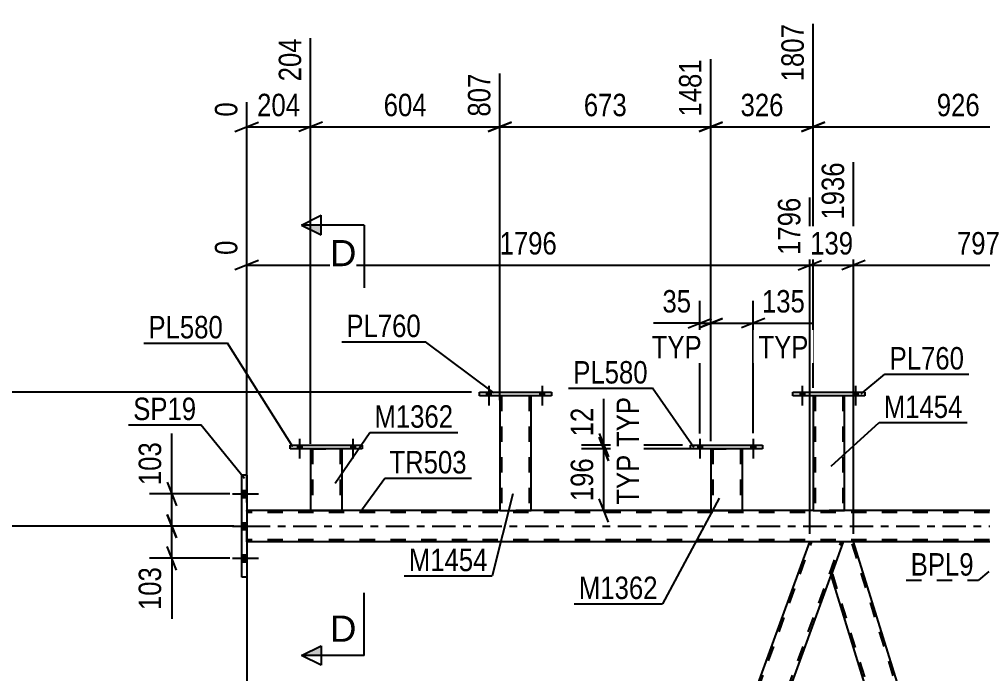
# Model space of a CAD drawing. Header units: millimetres. Extents: x -121 to 720, y -428 to 166.
# Drawn here: x -38 to 84.9, y -18.8 to 64.7 of the extents above; entities that cross this region are included whole.
import ezdxf

# ---------------------------------------------------------------- set-up
doc = ezdxf.new("R2010")
doc.units = ezdxf.units.MM
doc.linetypes.add('DXK_LINE_DOT2', pattern=[3.9198, 1.9599, -1.9599])
doc.linetypes.add('DXK_LINE_DOT3', pattern=[5.9187, 2.979, -0.9799, 0.9799, -0.9799])
doc.styles.add('Arial', font='ARIAL.TTF', dxfattribs={"height": 0.2})
doc.styles.add('Arial Narrow', font='ARIALN.TTF', dxfattribs={"height": 0.2})

# ---------------------------------------------------------------- blocks, each defined once
blk = doc.blocks.new('Part-318895430-3806 - 3370')
at = {"color": 2, "linetype": 'Continuous'}
for p, q in [((-0.85, 9.85), (-0.85, 2.01)), ((3.15, 9.85), (3.15, 2.01)), ((-0.85, 2.01), (3.15, 2.01))]:
    blk.add_line(p, q, dxfattribs=at)
at = {"color": 7, "linetype": 'DXK_LINE_DOT2'}
for p, q in [((-0.85, 9.85), (3.15, 9.85)), ((-0.61, 9.85), (-0.61, 2.01)), ((2.91, 9.85), (2.91, 2.01)), ((2.89, 2.01), (2.85, 2.01)), ((2.85, 2.01), (2.89, 2.01)), ((2.91, 2.01), (2.89, 2.01)), ((2.89, 2.01), (2.91, 2.01))]:
    blk.add_line(p, q, dxfattribs=at)
blk = doc.blocks.new('Part-318895430-3550 - 3370')
at = {"color": 2, "linetype": 'Continuous'}
for p, q in [((23.29, 16.63), (23.29, 2)), ((27.29, 2), (27.29, 16.63)), ((23.29, 2), (27.29, 2))]:
    blk.add_line(p, q, dxfattribs=at)
at = {"color": 7, "linetype": 'DXK_LINE_DOT2'}
for p, q in [((27.29, 16.63), (23.29, 16.63)), ((23.53, 16.63), (23.53, 2)), ((27.05, 16.63), (27.05, 2)), ((27, 2), (27.04, 2)), ((27, 2), (27.04, 2)), ((27.04, 2), (27.05, 2)), ((27.04, 2), (27.05, 2))]:
    blk.add_line(p, q, dxfattribs=at)
blk = doc.blocks.new('Part-318895430-3565 - 3370')
at = {"color": 2, "linetype": 'Continuous'}
for p, q in [((50.23, 9.85), (50.23, 2.01)), ((54.23, 9.85), (54.23, 2.01)), ((50.23, 2.01), (54.23, 2.01))]:
    blk.add_line(p, q, dxfattribs=at)
at = {"color": 7, "linetype": 'DXK_LINE_DOT2'}
for p, q in [((50.23, 9.85), (54.23, 9.85)), ((50.47, 9.85), (50.47, 2.01)), ((53.99, 9.85), (53.99, 2.01)), ((53.97, 2.01), (53.93, 2.01)), ((53.93, 2.01), (53.97, 2.01)), ((53.99, 2.01), (53.97, 2.01)), ((53.97, 2.01), (53.99, 2.01))]:
    blk.add_line(p, q, dxfattribs=at)
blk = doc.blocks.new('Part-318895430-3643 - 3370')
at = {"color": 2, "linetype": 'Continuous'}
for p, q in [((60.69, 17.11), (69.89, 17.11)), ((60.69, 16.63), (60.69, 17.11)), ((69.89, 16.63), (60.69, 16.63)), ((69.89, 17.11), (69.89, 16.63))]:
    blk.add_line(p, q, dxfattribs=at)
blk = doc.blocks.new('Part-318895430-3648 - 3370')
at = {"color": 2, "linetype": 'Continuous'}
for p, q in [((63.29, 16.63), (63.29, 2)), ((67.29, 2), (67.29, 16.63)), ((63.29, 2), (67.29, 2))]:
    blk.add_line(p, q, dxfattribs=at)
at = {"color": 7, "linetype": 'DXK_LINE_DOT2'}
for p, q in [((67.29, 16.63), (63.29, 16.63)), ((63.53, 16.63), (63.53, 2)), ((67.05, 16.63), (67.05, 2)), ((66.99, 2), (67.03, 2)), ((66.99, 2), (67.03, 2)), ((67.03, 2), (67.05, 2)), ((67.03, 2), (67.05, 2))]:
    blk.add_line(p, q, dxfattribs=at)
blk = doc.blocks.new('Part-318895430-3653 - 3370')
at = {"color": 2, "linetype": 'Continuous'}
for p, q in [((-3.45, 10.33), (5.75, 10.33)), ((-3.45, 9.85), (-3.45, 10.33)), ((5.75, 9.85), (-3.45, 9.85)), ((5.75, 10.33), (5.75, 9.85))]:
    blk.add_line(p, q, dxfattribs=at)
blk = doc.blocks.new('Part-318895430-3722 - 3370')
at = {"color": 2, "linetype": 'Continuous'}
for p, q in [((47.63, 10.33), (56.83, 10.33)), ((47.63, 9.85), (47.63, 10.33)), ((56.83, 9.85), (47.63, 9.85)), ((56.83, 10.33), (56.83, 9.85))]:
    blk.add_line(p, q, dxfattribs=at)
blk = doc.blocks.new('Bolt-318895430-3724 - 3370')
at = {"linetype": 'Continuous'}
for points in [[(-2.53, 9.85), (-1.97, 9.85), (-1.97, 10.33), (-2.53, 10.33)], [(-2.53, 9.85), (-1.97, 9.85), (-1.97, 10.33), (-2.53, 10.33)], [(4.27, 9.85), (4.83, 9.85), (4.83, 10.33), (4.27, 10.33)], [(4.27, 9.85), (4.83, 9.85), (4.83, 10.33), (4.27, 10.33)]]:
    blk.add_hatch(color=1, dxfattribs=at).paths.add_polyline_path(points)
at = {"color": 1, "linetype": 'Continuous'}
for p, q in [((-2.25, 11.13), (-2.25, 8.61)), ((-2.25, 11.13), (-2.25, 8.61)), ((4.55, 11.13), (4.55, 8.61)), ((4.55, 11.13), (4.55, 8.61)), ((-2.53, 10.33), (-2.53, 9.85)), ((-2.53, 10.33), (-2.53, 9.85)), ((-1.97, 10.33), (-1.97, 9.85)), ((-1.97, 10.33), (-1.97, 9.85)), ((4.27, 10.33), (4.27, 9.85)), ((4.27, 10.33), (4.27, 9.85)), ((4.83, 10.33), (4.83, 9.85)), ((4.83, 10.33), (4.83, 9.85))]:
    blk.add_line(p, q, dxfattribs=at)
blk = doc.blocks.new('Part-318895430-3731 - 3370')
at = {"color": 2, "linetype": 'Continuous'}
for p, q in [((20.69, 17.11), (29.89, 17.11)), ((20.69, 16.63), (20.69, 17.11)), ((29.89, 16.63), (20.69, 16.63)), ((29.89, 17.11), (29.89, 16.63))]:
    blk.add_line(p, q, dxfattribs=at)
blk = doc.blocks.new('Bolt-318895430-3762 - 3370')
at = {"linetype": 'Continuous'}
for points in [[(21.61, 16.63), (22.17, 16.63), (22.17, 17.11), (21.61, 17.11)], [(21.61, 16.63), (22.17, 16.63), (22.17, 17.11), (21.61, 17.11)], [(28.41, 16.63), (28.97, 16.63), (28.97, 17.11), (28.41, 17.11)], [(28.41, 16.63), (28.97, 16.63), (28.97, 17.11), (28.41, 17.11)]]:
    blk.add_hatch(color=1, dxfattribs=at).paths.add_polyline_path(points)
at = {"color": 1, "linetype": 'Continuous'}
for p, q in [((21.89, 17.91), (21.89, 15.39)), ((21.89, 17.91), (21.89, 15.39)), ((28.69, 17.91), (28.69, 15.39)), ((28.69, 17.91), (28.69, 15.39)), ((21.61, 17.11), (21.61, 16.63)), ((21.61, 17.11), (21.61, 16.63)), ((22.17, 17.11), (22.17, 16.63)), ((22.17, 17.11), (22.17, 16.63)), ((28.41, 17.11), (28.41, 16.63)), ((28.41, 17.11), (28.41, 16.63)), ((28.97, 17.11), (28.97, 16.63)), ((28.97, 17.11), (28.97, 16.63))]:
    blk.add_line(p, q, dxfattribs=at)
blk = doc.blocks.new('Bolt-318895430-3766 - 3370')
at = {"linetype": 'Continuous'}
for points in [[(61.61, 16.63), (62.17, 16.63), (62.17, 17.11), (61.61, 17.11)], [(61.61, 16.63), (62.17, 16.63), (62.17, 17.11), (61.61, 17.11)], [(68.41, 16.63), (68.97, 16.63), (68.97, 17.11), (68.41, 17.11)], [(68.41, 16.63), (68.97, 16.63), (68.97, 17.11), (68.41, 17.11)]]:
    blk.add_hatch(color=1, dxfattribs=at).paths.add_polyline_path(points)
at = {"color": 1, "linetype": 'Continuous'}
for p, q in [((61.89, 17.91), (61.89, 15.39)), ((61.89, 17.91), (61.89, 15.39)), ((68.69, 17.91), (68.69, 15.39)), ((68.69, 17.91), (68.69, 15.39)), ((61.61, 17.11), (61.61, 16.63)), ((61.61, 17.11), (61.61, 16.63)), ((62.17, 17.11), (62.17, 16.63)), ((62.17, 17.11), (62.17, 16.63)), ((68.41, 17.11), (68.41, 16.63)), ((68.41, 17.11), (68.41, 16.63)), ((68.97, 17.11), (68.97, 16.63)), ((68.97, 17.11), (68.97, 16.63))]:
    blk.add_line(p, q, dxfattribs=at)
blk = doc.blocks.new('Bolt-318895430-3794 - 3370')
at = {"linetype": 'Continuous'}
for points in [[(-9, 3.66), (-9, 4.54), (-9.64, 4.54), (-9.64, 3.66)], [(-9, 3.66), (-9, 4.54), (-9.64, 4.54), (-9.64, 3.66)], [(-9, 3.66), (-9, 4.54), (-9.64, 4.54), (-9.64, 3.66)], [(-9, -0.44), (-9, 0.44), (-9.64, 0.44), (-9.64, -0.44)], [(-9, -0.44), (-9, 0.44), (-9.64, 0.44), (-9.64, -0.44)], [(-9, -4.54), (-9, -3.66), (-9.64, -3.66), (-9.64, -4.54)], [(-9, -4.54), (-9, -3.66), (-9.64, -3.66), (-9.64, -4.54)], [(-9, -4.54), (-9, -3.66), (-9.64, -3.66), (-9.64, -4.54)]]:
    blk.add_hatch(color=1, dxfattribs=at).paths.add_polyline_path(points)
at = {"color": 1, "linetype": 'Continuous'}
for p, q in [((-10.8, 4.1), (-7.48, 4.1)), ((-10.8, 4.1), (-7.48, 4.1)), ((-10.8, 4.1), (-7.48, 4.1)), ((-9.64, 4.54), (-9, 4.54)), ((-9.64, 4.54), (-9, 4.54)), ((-9.64, 4.54), (-9, 4.54)), ((-9.64, 3.66), (-9, 3.66)), ((-9.64, 3.66), (-9, 3.66)), ((-9.64, 3.66), (-9, 3.66)), ((-9.64, 0.44), (-9, 0.44)), ((-9.64, 0.44), (-9, 0.44)), ((-10.8, 0), (-7.48, 0)), ((-10.8, 0), (-7.48, 0)), ((-9.64, -0.44), (-9, -0.44)), ((-9.64, -0.44), (-9, -0.44)), ((-9.64, -3.66), (-9, -3.66)), ((-9.64, -3.66), (-9, -3.66)), ((-9.64, -3.66), (-9, -3.66)), ((-10.8, -4.1), (-7.48, -4.1)), ((-10.8, -4.1), (-7.48, -4.1)), ((-10.8, -4.1), (-7.48, -4.1)), ((-9.64, -4.54), (-9, -4.54)), ((-9.64, -4.54), (-9, -4.54)), ((-9.64, -4.54), (-9, -4.54))]:
    blk.add_line(p, q, dxfattribs=at)
blk = doc.blocks.new('Bolt-318895430-3801 - 3370')
at = {"linetype": 'Continuous'}
for points in [[(48.55, 9.85), (49.11, 9.85), (49.11, 10.33), (48.55, 10.33)], [(48.55, 9.85), (49.11, 9.85), (49.11, 10.33), (48.55, 10.33)], [(55.35, 9.85), (55.91, 9.85), (55.91, 10.33), (55.35, 10.33)], [(55.35, 9.85), (55.91, 9.85), (55.91, 10.33), (55.35, 10.33)]]:
    blk.add_hatch(color=1, dxfattribs=at).paths.add_polyline_path(points)
at = {"color": 1, "linetype": 'Continuous'}
for p, q in [((48.83, 11.13), (48.83, 8.61)), ((48.83, 11.13), (48.83, 8.61)), ((55.63, 11.13), (55.63, 8.61)), ((55.63, 11.13), (55.63, 8.61)), ((48.55, 10.33), (48.55, 9.85)), ((48.55, 10.33), (48.55, 9.85)), ((49.11, 10.33), (49.11, 9.85)), ((49.11, 10.33), (49.11, 9.85)), ((55.35, 10.33), (55.35, 9.85)), ((55.35, 10.33), (55.35, 9.85)), ((55.91, 10.33), (55.91, 9.85)), ((55.91, 10.33), (55.91, 9.85))]:
    blk.add_line(p, q, dxfattribs=at)
blk = doc.blocks.new('Part-318895430-3841 - 3370')
at = {"color": 2, "linetype": 'Continuous'}
for p, q in [((18.45, -124), (62.85, -2)), ((67.11, -2), (62.85, -2)), ((22.71, -124), (65.56, -6.25)), ((22.39, -124), (18.45, -124)), ((22.67, -124), (22.39, -124)), ((22.71, -124), (22.67, -124))]:
    blk.add_line(p, q, dxfattribs=at)
at = {"color": 7, "linetype": 'DXK_LINE_DOT2'}
for p, q in [((18.7, -124), (63.11, -2)), ((22.45, -124), (66.85, -2)), ((65.56, -6.25), (67.11, -2)), ((22.39, -124), (22.56, -124))]:
    blk.add_line(p, q, dxfattribs=at)
blk = doc.blocks.new('Part-318895430-3856 - 3370')
at = {"color": 2, "linetype": 'Continuous'}
for p, q in [((67.11, -2), (65.56, -6.25)), ((68.43, -2), (67.11, -2)), ((104.71, -118.4), (68.43, -2)), ((100.52, -118.4), (65.56, -6.25))]:
    blk.add_line(p, q, dxfattribs=at)
at = {"color": 7, "linetype": 'DXK_LINE_DOT2'}
for p, q in [((104.99, -120.12), (68.18, -2)), ((102.52, -124), (65.7, -5.88)), ((102.27, -124), (100.52, -118.4)), ((105.13, -119.75), (104.71, -118.4)), ((103.58, -124), (105.13, -119.75)), ((102.27, -124), (103.58, -124))]:
    blk.add_line(p, q, dxfattribs=at)
blk = doc.blocks.new('Part-318895430-3944 - 3370')
at = {"color": 2, "linetype": 'Continuous'}
for p, q in [((23.29, 2), (-9, 2)), ((63.29, 2), (27.29, 2)), ((104.31, 2), (67.29, 2)), ((62.85, -2), (-9, -2)), ((147.99, -2), (68.43, -2))]:
    blk.add_line(p, q, dxfattribs=at)
at = {"color": 7, "linetype": 'DXK_LINE_DOT2'}
for p, q in [((-9, -2), (-9, 2)), ((638.46, 1.76), (-9, 1.76)), ((27.29, 2), (23.29, 2)), ((67.29, 2), (63.29, 2)), ((638.46, -1.76), (-9, -1.76)), ((68.43, -2), (62.85, -2))]:
    blk.add_line(p, q, dxfattribs=at)
at = {"color": 7, "linetype": 'DXK_LINE_DOT3'}
blk.add_line((-9, 0), (638.46, 0), dxfattribs=at)
blk = doc.blocks.new('Part-318895430-3974 - 3370')
at = {"color": 2, "linetype": 'Continuous'}
for p, q in [((-9, 6.5), (-9.64, 6.5)), ((-9.64, -6.5), (-9.64, 6.5)), ((-9, 6.5), (-9, -6.5)), ((-9, -6.5), (-9.64, -6.5))]:
    blk.add_line(p, q, dxfattribs=at)
blk = doc.blocks.new('StraightDimension-318895430-17409 - 3370')
at = {"color": 7, "linetype": 'Continuous'}
for p, q in [((35.96, 11.35), (37.16, 8.35)), ((49.23, 9.85), (33.71, 9.85)), ((36.56, 2), (36.56, 9.85)), ((37.16, 0.5), (35.96, 3.5)), ((49.22, 2), (33.71, 2))]:
    blk.add_line(p, q, dxfattribs=at)
at = {"color": 0}
blk.add_wipeout([(35.81, 9.27), (31.61, 9.27), (31.61, 2.58), (35.81, 2.58)], dxfattribs=at)
at = {"color": 0, "linetype": 'Continuous'}
blk.add_wipeout([(41.66, 9.72), (37.46, 9.72), (37.46, 2.13), (41.66, 2.13)], dxfattribs=at)
at = {"color": 3, "linetype": 'Continuous', "style": 'Arial Narrow'}
blk.add_text('TYP', height=2.863, rotation=90.0002, dxfattribs=at).set_placement((41.06, 2.73))
at = {"color": 3, "style": 'Arial Narrow'}
blk.add_text('196', height=2.863, rotation=90.0002, dxfattribs=at).set_placement((35.21, 3.18))
blk = doc.blocks.new('StraightDimension-318895430-4990 - 3370')
at = {"color": 7, "linetype": 'Continuous'}
for p, q in [((-54.57, -1.5), (-55.77, 1.5)), ((-10.64, 0), (-58.02, 0)), ((-55.17, -126), (-55.17, 0)), ((-55.77, -124.5), (-54.57, -127.5)), ((-36.1, -126), (-58.02, -126))]:
    blk.add_line(p, q, dxfattribs=at)
at = {"color": 0}
blk.add_wipeout([(-55.92, -58.74), (-60.12, -58.74), (-60.12, -67.26), (-55.92, -67.26)], dxfattribs=at)
at = {"color": 3, "style": 'Arial Narrow'}
blk.add_text('3150', height=2.863, rotation=90.0002, dxfattribs=at).set_placement((-56.52, -66.66))
blk = doc.blocks.new('StraightDimension-318895430-17428 - 3370')
at = {"color": 7, "linetype": 'Continuous'}
for p, q in [((48.83, 11.8), (48.83, 28.75)), ((50.23, 10.85), (50.23, 28.75)), ((48.83, 25.9), (42.92, 25.9)), ((48.83, 25.9), (42.92, 25.9)), ((47.33, 25.3), (50.33, 26.5)), ((51.73, 26.5), (48.73, 25.3)), ((48.83, 25.9), (50.23, 25.9))]:
    blk.add_line(p, q, dxfattribs=at)
at = {"color": 0}
blk.add_wipeout([(48.3, 26.65), (48.3, 30.85), (43.45, 30.85), (43.45, 26.65)], dxfattribs=at)
at = {"color": 0, "linetype": 'Continuous'}
blk.add_wipeout([(49.67, 20.8), (49.67, 25), (42.08, 25), (42.08, 20.8)], dxfattribs=at)
at = {"color": 3, "style": 'Arial Narrow'}
blk.add_text('35', height=2.863, dxfattribs=at).set_placement((44.05, 27.25))
at = {"color": 3, "linetype": 'Continuous', "style": 'Arial Narrow'}
blk.add_text('TYP', height=2.863, dxfattribs=at).set_placement((42.68, 21.4))
blk = doc.blocks.new('StraightDimension-318895430-10786 - 3370')
at = {"color": 7, "linetype": 'Continuous'}
for p, q in [((-0.85, 10.49), (-0.85, 62.23)), ((-9, 3), (-9, 54.07)), ((-10.5, 50.34), (-7.5, 51.54)), ((-9, 50.94), (-0.85, 50.94)), ((0.65, 51.54), (-2.35, 50.34))]:
    blk.add_line(p, q, dxfattribs=at)
at = {"color": 0}
blk.add_wipeout([(-1.58, 51.69), (-1.58, 55.89), (-8.27, 55.89), (-8.27, 51.69)], dxfattribs=at)
at = {"color": 0, "linetype": 'Continuous'}
blk.add_wipeout([(-9.6, 54.67), (-13.8, 54.67), (-13.8, 51.64), (-9.6, 51.64)], dxfattribs=at)
at = {"color": 3, "style": 'Arial Narrow'}
blk.add_text('204', height=2.863, dxfattribs=at).set_placement((-7.67, 52.29))
at = {"color": 3, "linetype": 'Continuous', "style": 'Arial Narrow'}
blk.add_text('0', height=2.86, rotation=90.0002, dxfattribs=at).set_placement((-10.2, 52.24))
at = {"color": 0, "linetype": 'Continuous'}
blk.add_wipeout([(-1.45, 62.83), (-5.65, 62.83), (-5.65, 56.14), (-1.45, 56.14)], dxfattribs=at)
at = {"color": 3, "linetype": 'Continuous', "style": 'Arial Narrow'}
blk.add_text('204', height=2.863, rotation=90.0002, dxfattribs=at).set_placement((-2.05, 56.74))
blk = doc.blocks.new('StraightDimension-318895430-17408 - 3370')
at = {"color": 7, "linetype": 'Continuous'}
for p, q in [((36.56, 10.33), (36.56, 16.23)), ((36.56, 10.33), (36.56, 16.23)), ((35.96, 11.83), (37.16, 8.83)), ((37.16, 8.35), (35.96, 11.35)), ((46.63, 10.33), (33.71, 10.33)), ((49.23, 9.85), (33.71, 9.85)), ((36.56, 9.85), (36.56, 10.33))]:
    blk.add_line(p, q, dxfattribs=at)
at = {"color": 0, "linetype": 'Continuous'}
blk.add_wipeout([(41.66, 17.07), (37.46, 17.07), (37.46, 9.49), (41.66, 9.49)], dxfattribs=at)
at = {"color": 0}
blk.add_wipeout([(35.81, 15.71), (31.61, 15.71), (31.61, 10.85), (35.81, 10.85)], dxfattribs=at)
at = {"color": 3, "linetype": 'Continuous', "style": 'Arial Narrow'}
blk.add_text('TYP', height=2.863, rotation=90.0002, dxfattribs=at).set_placement((41.06, 10.09))
at = {"color": 3, "style": 'Arial Narrow'}
blk.add_text('12', height=2.863, rotation=90.0002, dxfattribs=at).set_placement((35.21, 11.45))
blk = doc.blocks.new('StraightDimension-318895430-4878 - 3370')
at = {"color": 7, "linetype": 'Continuous'}
blk.add_line((19.69, 17.11), (-64.24, 17.11), dxfattribs=at)
blk = doc.blocks.new('StraightDimension-318895430-10782 - 3370')
at = {"color": 7, "linetype": 'Continuous'}
for p, q in [((63.29, 17.63), (63.29, 64.06)), ((100.31, 18.35), (100.31, 64.06)), ((64.79, 51.54), (61.79, 50.34)), ((63.29, 50.94), (100.31, 50.94)), ((98.81, 50.34), (101.81, 51.54))]:
    blk.add_line(p, q, dxfattribs=at)
at = {"color": 0}
blk.add_wipeout([(85.14, 51.69), (85.14, 55.89), (78.46, 55.89), (78.46, 51.69)], dxfattribs=at)
at = {"color": 3, "style": 'Arial Narrow'}
blk.add_text('926', height=2.863, dxfattribs=at).set_placement((79.06, 52.29))
at = {"color": 0, "linetype": 'Continuous'}
blk.add_wipeout([(99.71, 64.66), (95.51, 64.66), (95.51, 56.14), (99.71, 56.14)], dxfattribs=at)
at = {"color": 3, "linetype": 'Continuous', "style": 'Arial Narrow'}
blk.add_text('2733', height=2.863, rotation=90.0002, dxfattribs=at).set_placement((99.11, 56.74))
blk = doc.blocks.new('StraightDimension-318895430-21468 - 3370')
at = {"color": 7, "linetype": 'Continuous'}
for p, q in [((62.85, -1), (62.85, 41.91)), ((-9, 3), (-9, 36.43)), ((-7.5, 33.9), (-10.5, 32.7)), ((-9, 33.3), (62.85, 33.3)), ((61.35, 32.7), (64.35, 33.9))]:
    blk.add_line(p, q, dxfattribs=at)
at = {"color": 0}
blk.add_wipeout([(31.18, 34.05), (31.18, 38.25), (22.67, 38.25), (22.67, 34.05)], dxfattribs=at)
at = {"color": 3, "style": 'Arial Narrow'}
blk.add_text('1796', height=2.863, dxfattribs=at).set_placement((23.27, 34.65))
at = {"color": 0, "linetype": 'Continuous'}
for points in [[(62.25, 42.51), (58.05, 42.51), (58.05, 34), (62.25, 34)], [(-9.6, 37.03), (-13.8, 37.03), (-13.8, 34), (-9.6, 34)]]:
    blk.add_wipeout(points, dxfattribs=at)
at = {"color": 3, "linetype": 'Continuous', "style": 'Arial Narrow'}
for s, height, p in [('1796', 2.863, (61.65, 34.6)), ('0', 2.86, (-10.2, 34.6))]:
    blk.add_text(s, height=height, rotation=90.0002, dxfattribs=at).set_placement(p)
blk = doc.blocks.new('StraightDimension-318895430-4919 - 3370')
at = {"color": 7, "linetype": 'Continuous'}
for p, q in [((-18.57, 4.1), (-18.57, 11.83)), ((-18.57, 4.1), (-18.57, 11.83)), ((-19.17, 5.6), (-17.97, 2.6)), ((-11.14, 4.1), (-21.42, 4.1)), ((-18.57, 0), (-18.57, 4.1)), ((-17.97, -1.5), (-19.17, 1.5)), ((-11.14, 0), (-21.42, 0))]:
    blk.add_line(p, q, dxfattribs=at)
at = {"color": 0}
blk.add_wipeout([(-19.32, 11.31), (-23.52, 11.31), (-23.52, 4.62), (-19.32, 4.62)], dxfattribs=at)
at = {"color": 3, "style": 'Arial Narrow'}
blk.add_text('103', height=2.863, rotation=90.0002, dxfattribs=at).set_placement((-19.92, 5.23))
blk = doc.blocks.new('StraightDimension-318895430-4909 - 3370')
at = {"color": 7, "linetype": 'Continuous'}
for p, q in [((-19.17, 1.5), (-17.97, -1.5)), ((-11.14, 0), (-21.42, 0)), ((-18.57, -4.1), (-18.57, 0)), ((-17.97, -5.6), (-19.17, -2.6)), ((-11.14, -4.1), (-21.42, -4.1)), ((-18.57, -4.1), (-18.57, -11.83)), ((-18.57, -4.1), (-18.57, -11.83))]:
    blk.add_line(p, q, dxfattribs=at)
at = {"color": 0}
blk.add_wipeout([(-19.32, -4.63), (-23.52, -4.63), (-23.52, -11.31), (-19.32, -11.31)], dxfattribs=at)
at = {"color": 3, "style": 'Arial Narrow'}
blk.add_text('103', height=2.863, rotation=90.0002, dxfattribs=at).set_placement((-19.92, -10.71))
blk = doc.blocks.new('StraightDimension-318895430-4979 - 3370')
at = {"color": 7, "linetype": 'Continuous'}
for p, q in [((-9, -3), (-9, -62.28)), ((-34.46, -123), (-34.46, -57.03)), ((-32.96, -59.28), (-35.96, -60.48)), ((-34.46, -59.88), (-9, -59.88)), ((-10.5, -60.48), (-7.5, -59.28))]:
    blk.add_line(p, q, dxfattribs=at)
at = {"color": 0}
blk.add_wipeout([(-17.48, -59.13), (-17.48, -54.93), (-25.99, -54.93), (-25.99, -59.13)], dxfattribs=at)
at = {"color": 3, "style": 'Arial Narrow'}
blk.add_text('1147', height=2.863, dxfattribs=at).set_placement((-25.39, -58.53))
blk = doc.blocks.new('StraightDimension-318895430-10783 - 3370')
at = {"color": 7, "linetype": 'Continuous'}
for p, q in [((63.29, 17.63), (63.29, 64.06)), ((50.23, 10.85), (50.23, 59.56)), ((51.73, 51.54), (48.73, 50.34)), ((50.23, 50.94), (63.29, 50.94)), ((61.79, 50.34), (64.79, 51.54))]:
    blk.add_line(p, q, dxfattribs=at)
at = {"color": 0}
blk.add_wipeout([(60.1, 51.69), (60.1, 55.89), (53.42, 55.89), (53.42, 51.69)], dxfattribs=at)
at = {"color": 3, "style": 'Arial Narrow'}
blk.add_text('326', height=2.863, dxfattribs=at).set_placement((54.02, 52.29))
at = {"color": 0, "linetype": 'Continuous'}
blk.add_wipeout([(62.69, 64.66), (58.49, 64.66), (58.49, 56.14), (62.69, 56.14)], dxfattribs=at)
at = {"color": 3, "linetype": 'Continuous', "style": 'Arial Narrow'}
blk.add_text('1807', height=2.863, rotation=90.0002, dxfattribs=at).set_placement((62.09, 56.74))
blk = doc.blocks.new('StraightDimension-318895430-10784 - 3370')
at = {"color": 7, "linetype": 'Continuous'}
for p, q in [((50.23, 10.85), (50.23, 59.56)), ((23.29, 16.08), (23.29, 57.73)), ((24.79, 51.54), (21.79, 50.34)), ((23.29, 50.94), (50.23, 50.94)), ((48.73, 50.34), (51.73, 51.54))]:
    blk.add_line(p, q, dxfattribs=at)
at = {"color": 0}
blk.add_wipeout([(40.1, 51.69), (40.1, 55.89), (33.42, 55.89), (33.42, 51.69)], dxfattribs=at)
at = {"color": 3, "style": 'Arial Narrow'}
blk.add_text('673', height=2.863, dxfattribs=at).set_placement((34.02, 52.29))
at = {"color": 0, "linetype": 'Continuous'}
blk.add_wipeout([(49.63, 60.16), (45.43, 60.16), (45.43, 51.64), (49.63, 51.64)], dxfattribs=at)
at = {"color": 3, "linetype": 'Continuous', "style": 'Arial Narrow'}
blk.add_text('1481', height=2.863, rotation=90.0002, dxfattribs=at).set_placement((49.03, 52.24))
blk = doc.blocks.new('StraightDimension-318895430-10785 - 3370')
at = {"color": 7, "linetype": 'Continuous'}
for p, q in [((-0.85, 10.49), (-0.85, 62.23)), ((23.29, 16.08), (23.29, 57.73)), ((0.65, 51.54), (-2.35, 50.34)), ((-0.85, 50.94), (23.29, 50.94)), ((21.79, 50.34), (24.79, 51.54))]:
    blk.add_line(p, q, dxfattribs=at)
at = {"color": 0}
blk.add_wipeout([(14.56, 51.69), (14.56, 55.89), (7.88, 55.89), (7.88, 51.69)], dxfattribs=at)
at = {"color": 3, "style": 'Arial Narrow'}
blk.add_text('604', height=2.863, dxfattribs=at).set_placement((8.48, 52.29))
at = {"color": 0, "linetype": 'Continuous'}
blk.add_wipeout([(22.69, 58.33), (18.49, 58.33), (18.49, 51.64), (22.69, 51.64)], dxfattribs=at)
at = {"color": 3, "linetype": 'Continuous', "style": 'Arial Narrow'}
blk.add_text('807', height=2.863, rotation=90.0002, dxfattribs=at).set_placement((22.09, 52.24))
blk = doc.blocks.new('StraightDimension-318895430-17427 - 3370')
at = {"color": 7, "linetype": 'Continuous'}
for p, q in [((50.23, 10.85), (50.23, 28.75)), ((55.63, 11.87), (55.63, 28.75)), ((48.73, 25.3), (51.73, 26.5)), ((50.23, 25.9), (55.63, 25.9)), ((57.13, 26.5), (54.13, 25.3)), ((55.63, 25.9), (63.36, 25.9)), ((55.63, 25.9), (63.36, 25.9))]:
    blk.add_line(p, q, dxfattribs=at)
at = {"color": 0}
blk.add_wipeout([(62.84, 26.65), (62.84, 30.85), (56.15, 30.85), (56.15, 26.65)], dxfattribs=at)
at = {"color": 0, "linetype": 'Continuous'}
blk.add_wipeout([(63.29, 20.8), (63.29, 25), (55.7, 25), (55.7, 20.8)], dxfattribs=at)
at = {"color": 3, "style": 'Arial Narrow'}
blk.add_text('135', height=2.863, dxfattribs=at).set_placement((56.75, 27.25))
at = {"color": 3, "linetype": 'Continuous', "style": 'Arial Narrow'}
blk.add_text('TYP', height=2.863, dxfattribs=at).set_placement((56.3, 21.4))
blk = doc.blocks.new('StraightDimension-318895430-21466 - 3370')
at = {"color": 7, "linetype": 'Continuous'}
for p, q in [((68.43, -1), (68.43, 46.41)), ((100.31, -1), (100.31, 41.91)), ((69.93, 33.9), (66.93, 32.7)), ((68.43, 33.3), (100.31, 33.3)), ((98.81, 32.7), (101.81, 33.9))]:
    blk.add_line(p, q, dxfattribs=at)
at = {"color": 0}
blk.add_wipeout([(87.71, 34.05), (87.71, 38.25), (81.03, 38.25), (81.03, 34.05)], dxfattribs=at)
at = {"color": 3, "style": 'Arial Narrow'}
blk.add_text('797', height=2.863, dxfattribs=at).set_placement((81.63, 34.65))
at = {"color": 0, "linetype": 'Continuous'}
blk.add_wipeout([(99.71, 42.51), (95.51, 42.51), (95.51, 34), (99.71, 34)], dxfattribs=at)
at = {"color": 3, "linetype": 'Continuous', "style": 'Arial Narrow'}
blk.add_text('2733', height=2.863, rotation=90.0002, dxfattribs=at).set_placement((99.11, 34.6))
blk = doc.blocks.new('StraightDimension-318895430-21467 - 3370')
at = {"color": 7, "linetype": 'Continuous'}
for p, q in [((68.43, -1), (68.43, 46.41)), ((62.85, -1), (62.85, 41.91)), ((61.35, 32.7), (64.35, 33.9)), ((62.85, 33.3), (68.43, 33.3)), ((69.93, 33.9), (66.93, 32.7))]:
    blk.add_line(p, q, dxfattribs=at)
at = {"color": 0}
blk.add_wipeout([(68.98, 34.05), (68.98, 38.25), (62.3, 38.25), (62.3, 34.05)], dxfattribs=at)
at = {"color": 3, "style": 'Arial Narrow'}
blk.add_text('139', height=2.863, dxfattribs=at).set_placement((62.9, 34.65))
at = {"color": 0, "linetype": 'Continuous'}
blk.add_wipeout([(67.83, 47.01), (63.63, 47.01), (63.63, 38.5), (67.83, 38.5)], dxfattribs=at)
at = {"color": 3, "linetype": 'Continuous', "style": 'Arial Narrow'}
blk.add_text('1936', height=2.863, rotation=90.0002, dxfattribs=at).set_placement((67.23, 39.1))
blk = doc.blocks.new('Mark-318895430-3561 - 3370')
at = {"color": 0}
blk.add_wipeout([(43.44, -9.3), (43.44, -6.3), (33.39, -6.3), (33.39, -9.3)], dxfattribs=at)
blk.add_wipeout([(43.44, -9.3), (43.44, -6.3), (33.39, -6.3), (33.39, -9.3)], dxfattribs=at)
at = {"color": 30, "linetype": 'Continuous'}
for p in [(51.29, 3.55), (32.79, -9.9)]:
    blk.add_line(p, (44.04, -9.9), dxfattribs=at)
at = {"color": 3, "style": 'Arial Narrow'}
blk.add_text('M1362', height=2.863, dxfattribs=at).set_placement((33.39, -9.3))
blk = doc.blocks.new('Mark-318895430-3546 - 3370')
at = {"color": 0}
blk.add_wipeout([(21.74, -5.74), (21.74, -2.74), (11.69, -2.74), (11.69, -5.74)], dxfattribs=at)
blk.add_wipeout([(21.74, -5.74), (21.74, -2.74), (11.69, -2.74), (11.69, -5.74)], dxfattribs=at)
at = {"color": 30, "linetype": 'Continuous'}
for p in [(24.97, 4.14), (11.09, -6.34)]:
    blk.add_line(p, (22.34, -6.34), dxfattribs=at)
at = {"color": 3, "style": 'Arial Narrow'}
blk.add_text('M1454', height=2.863, dxfattribs=at).set_placement((11.69, -5.74))
blk = doc.blocks.new('Mark-318895430-3639 - 3370')
at = {"color": 0}
blk.add_wipeout([(82.54, 19.98), (82.54, 22.98), (73.04, 22.98), (73.04, 19.98)], dxfattribs=at)
blk.add_wipeout([(82.54, 19.98), (82.54, 22.98), (73.04, 22.98), (73.04, 19.98)], dxfattribs=at)
at = {"color": 30, "linetype": 'Continuous'}
for p, q in [((69.41, 16.89), (72.44, 19.38)), ((72.44, 19.38), (83.14, 19.38))]:
    blk.add_line(p, q, dxfattribs=at)
at = {"color": 3, "style": 'Arial Narrow'}
blk.add_text('PL760', height=2.863, dxfattribs=at).set_placement((73.04, 19.98))
blk = doc.blocks.new('Mark-318895430-3644 - 3370')
at = {"color": 0}
blk.add_wipeout([(82.34, 13.8), (82.34, 16.8), (72.29, 16.8), (72.29, 13.8)], dxfattribs=at)
blk.add_wipeout([(82.34, 13.8), (82.34, 16.8), (72.29, 16.8), (72.29, 13.8)], dxfattribs=at)
at = {"color": 30, "linetype": 'Continuous'}
for p, q in [((65.58, 7.64), (71.69, 13.2)), ((71.69, 13.2), (82.94, 13.2))]:
    blk.add_line(p, q, dxfattribs=at)
at = {"color": 3, "style": 'Arial Narrow'}
blk.add_text('M1454', height=2.863, dxfattribs=at).set_placement((72.29, 13.8))
blk = doc.blocks.new('Mark-318895430-3649 - 3370')
at = {"color": 0}
blk.add_wipeout([(-12.04, 23.95), (-12.04, 26.95), (-21.54, 26.95), (-21.54, 23.95)], dxfattribs=at)
blk.add_wipeout([(-12.04, 23.95), (-12.04, 26.95), (-21.54, 26.95), (-21.54, 23.95)], dxfattribs=at)
at = {"color": 30, "linetype": 'Continuous'}
for p in [(-22.14, 23.35), (-3.1, 10.1)]:
    blk.add_line(p, (-11.44, 23.35), dxfattribs=at)
at = {"color": 3, "style": 'Arial Narrow'}
blk.add_text('PL580', height=2.863, dxfattribs=at).set_placement((-21.54, 23.95))
blk = doc.blocks.new('SectionMark-318895430-5445 - 3370')
at = {"linetype": 'Continuous'}
for points in [[(0.5, 38.41), (0.5, 37.16), (-2, 38.41)], [(0.5, -15.25), (0.5, -16.5), (-2, -16.5)]]:
    blk.add_hatch(color=6, dxfattribs=at).paths.add_polyline_path(points)
at = {"color": 6, "linetype": 'Continuous'}
for p, q in [((-2, 38.41), (0.5, 39.66)), ((0.5, 37.16), (0.5, 39.66)), ((6, 38.41), (-2, 38.41)), ((-2, 38.41), (0.5, 37.16)), ((6, 38.41), (6, 30.41)), ((6, -16.5), (6, -8.5)), ((-2, -16.5), (0.5, -15.25)), ((0.5, -15.25), (0.5, -17.75)), ((6, -16.5), (-2, -16.5)), ((0.5, -17.75), (-2, -16.5))]:
    blk.add_line(p, q, dxfattribs=at)
at = {"color": 0, "linetype": 'Continuous'}
for points in [[(5, 33.16), (5, 36.66), (1.63, 36.66), (1.63, 33.16)], [(5, -14.75), (5, -11.25), (1.63, -11.25), (1.63, -14.75)]]:
    blk.add_wipeout(points, dxfattribs=at)
at = {"color": 3, "linetype": 'Continuous', "style": 'Arial'}
for p in [(1.63, 33.16), (1.63, -14.75)]:
    blk.add_text('D', height=3.34, dxfattribs=at).set_placement(p)
blk = doc.blocks.new('Mark-318895430-3718 - 3370')
at = {"color": 0}
blk.add_wipeout([(42.18, 18.19), (42.18, 21.19), (32.67, 21.19), (32.67, 18.19)], dxfattribs=at)
blk.add_wipeout([(42.18, 18.19), (42.18, 21.19), (32.67, 21.19), (32.67, 18.19)], dxfattribs=at)
at = {"color": 30, "linetype": 'Continuous'}
for p in [(32.07, 17.59), (48.05, 10.03)]:
    blk.add_line(p, (42.78, 17.59), dxfattribs=at)
at = {"color": 3, "style": 'Arial Narrow'}
blk.add_text('PL580', height=2.863, dxfattribs=at).set_placement((32.67, 18.19))
blk = doc.blocks.new('Mark-318895430-3727 - 3370')
at = {"color": 0}
blk.add_wipeout([(13.23, 24.11), (13.23, 27.11), (3.72, 27.11), (3.72, 24.11)], dxfattribs=at)
blk.add_wipeout([(13.23, 24.11), (13.23, 27.11), (3.72, 27.11), (3.72, 24.11)], dxfattribs=at)
at = {"color": 30, "linetype": 'Continuous'}
for p in [(3.12, 23.51), (22.54, 17)]:
    blk.add_line(p, (13.83, 23.51), dxfattribs=at)
at = {"color": 3, "style": 'Arial Narrow'}
blk.add_text('PL760', height=2.863, dxfattribs=at).set_placement((3.72, 24.11))
blk = doc.blocks.new('Mark-318895430-22078 - 3370')
at = {"color": 0}
blk.add_wipeout([(83.77, -6.31), (83.77, -3.31), (75.73, -3.31), (75.73, -6.31)], dxfattribs=at)
blk.add_wipeout([(83.77, -6.31), (83.77, -3.31), (75.73, -3.31), (75.73, -6.31)], dxfattribs=at)
at = {"color": 30, "linetype": 'DXK_LINE_DOT2'}
for p in [(100.71, 6.8), (75.13, -6.91)]:
    blk.add_line(p, (84.37, -6.91), dxfattribs=at)
at = {"color": 3, "style": 'Arial Narrow'}
blk.add_text('BPL9', height=2.863, dxfattribs=at).set_placement((75.73, -6.31))
blk = doc.blocks.new('Mark-318895430-3802 - 3370')
at = {"color": 0}
blk.add_wipeout([(17.35, 12.55), (17.35, 15.55), (7.3, 15.55), (7.3, 12.55)], dxfattribs=at)
blk.add_wipeout([(17.35, 12.55), (17.35, 15.55), (7.3, 15.55), (7.3, 12.55)], dxfattribs=at)
at = {"color": 30, "linetype": 'Continuous'}
for p, q in [((2.28, 5.5), (6.7, 11.95)), ((6.7, 11.95), (17.95, 11.95))]:
    blk.add_line(p, q, dxfattribs=at)
at = {"color": 3, "style": 'Arial Narrow'}
blk.add_text('M1362', height=2.863, dxfattribs=at).set_placement((7.3, 12.55))
blk = doc.blocks.new('Mark-318895430-3940 - 3370')
at = {"color": 0}
blk.add_wipeout([(19.08, 6.72), (19.08, 9.72), (9.21, 9.72), (9.21, 6.72)], dxfattribs=at)
blk.add_wipeout([(19.08, 6.72), (19.08, 9.72), (9.21, 9.72), (9.21, 6.72)], dxfattribs=at)
at = {"color": 30, "linetype": 'Continuous'}
for p, q in [((5.44, 1.75), (8.61, 6.12)), ((8.61, 6.12), (19.68, 6.12))]:
    blk.add_line(p, q, dxfattribs=at)
at = {"color": 3, "style": 'Arial Narrow'}
blk.add_text('TR503', height=2.863, dxfattribs=at).set_placement((9.21, 6.72))
blk = doc.blocks.new('Mark-318895430-3970 - 3370')
at = {"color": 0}
blk.add_wipeout([(-15.44, 13.53), (-15.44, 16.53), (-23.48, 16.53), (-23.48, 13.53)], dxfattribs=at)
blk.add_wipeout([(-15.44, 13.53), (-15.44, 16.53), (-23.48, 16.53), (-23.48, 13.53)], dxfattribs=at)
at = {"color": 30, "linetype": 'Continuous'}
for p in [(-24.08, 12.93), (-9.28, 6.06)]:
    blk.add_line(p, (-14.84, 12.93), dxfattribs=at)
at = {"color": 3, "style": 'Arial Narrow'}
blk.add_text('SP19', height=2.863, dxfattribs=at).set_placement((-23.48, 13.53))

msp = doc.modelspace()

# ---------------------------------------------------------------- block references
for name in ['Bolt-318895430-3762 - 3370', 'Bolt-318895430-3766 - 3370', 'Part-318895430-3731 - 3370', 'Part-318895430-3550 - 3370', 'Part-318895430-3643 - 3370', 'Part-318895430-3648 - 3370', 'Bolt-318895430-3724 - 3370', 'Bolt-318895430-3801 - 3370', 'Part-318895430-3653 - 3370', 'Part-318895430-3806 - 3370', 'Part-318895430-3722 - 3370', 'Part-318895430-3565 - 3370', 'Part-318895430-3974 - 3370', 'Bolt-318895430-3794 - 3370', 'Part-318895430-3944 - 3370', 'Part-318895430-3841 - 3370', 'Part-318895430-3856 - 3370']:
    msp.add_blockref(name, (0, 0))

# ---------------------------------------------------------------- next in the draw order: block references
for name in ['StraightDimension-318895430-10786 - 3370', 'StraightDimension-318895430-17409 - 3370', 'StraightDimension-318895430-4990 - 3370']:
    msp.add_blockref(name, (0, 0))

# ---------------------------------------------------------------- next in the draw order: block references
msp.add_blockref('StraightDimension-318895430-17428 - 3370', (0, 0))

# ---------------------------------------------------------------- next in the draw order: block references
msp.add_blockref('StraightDimension-318895430-17408 - 3370', (0, 0))

# ---------------------------------------------------------------- next in the draw order: block references
msp.add_blockref('StraightDimension-318895430-4878 - 3370', (0, 0))

# ---------------------------------------------------------------- next in the draw order: block references
msp.add_blockref('StraightDimension-318895430-10782 - 3370', (0, 0))

# ---------------------------------------------------------------- next in the draw order: block references
for name in ['StraightDimension-318895430-21466 - 3370', 'StraightDimension-318895430-21468 - 3370']:
    msp.add_blockref(name, (0, 0))

# ---------------------------------------------------------------- next in the draw order: block references
for name in ['StraightDimension-318895430-10783 - 3370', 'StraightDimension-318895430-4919 - 3370', 'Mark-318895430-22078 - 3370', 'Mark-318895430-3546 - 3370', 'Mark-318895430-3561 - 3370']:
    msp.add_blockref(name, (0, 0))

# ---------------------------------------------------------------- next in the draw order: block references
for name in ['StraightDimension-318895430-10784 - 3370', 'Mark-318895430-3649 - 3370', 'StraightDimension-318895430-4909 - 3370']:
    msp.add_blockref(name, (0, 0))

# ---------------------------------------------------------------- next in the draw order: block references
for name in ['StraightDimension-318895430-10785 - 3370', 'StraightDimension-318895430-17427 - 3370', 'Mark-318895430-3718 - 3370', 'Mark-318895430-3970 - 3370', 'StraightDimension-318895430-4979 - 3370']:
    msp.add_blockref(name, (0, 0))

# ---------------------------------------------------------------- next in the draw order: block references
for name in ['StraightDimension-318895430-21467 - 3370', 'SectionMark-318895430-5445 - 3370']:
    msp.add_blockref(name, (0, 0))

# ---------------------------------------------------------------- next in the draw order: block references
for name in ['Mark-318895430-3727 - 3370', 'Mark-318895430-3639 - 3370', 'Mark-318895430-3802 - 3370']:
    msp.add_blockref(name, (0, 0))

# ---------------------------------------------------------------- next in the draw order: block references
for name in ['Mark-318895430-3644 - 3370', 'Mark-318895430-3940 - 3370']:
    msp.add_blockref(name, (0, 0))

doc.saveas('drawing.dxf')
